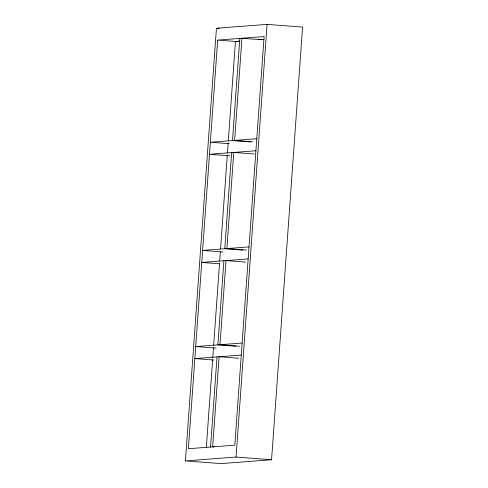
<?xml version="1.0" encoding="UTF-8"?>
<svg xmlns="http://www.w3.org/2000/svg" width="488" height="488" viewBox="0 0 488 488"><rect width="100%" height="100%" fill="white"/><g stroke="black" fill="none" stroke-linecap="round" stroke-linejoin="round"><path stroke-width="0.73" d="M185.422 460.892L216.434 28.249L267.07 24.4L302.578 27.108L271.566 459.751L220.93 463.6L185.422 460.892L236.058 457.043L271.566 459.751M217.685 40.101L188.392 448.71L234.807 445.184L264.099 36.576L217.685 40.101L238.394 41.687M206.308 447.789L212.628 359.686M212.786 357.411L213.494 347.535M213.659 345.254L219.539 263.233M219.704 260.952L220.356 251.839M220.576 248.801L227.268 155.385M227.432 153.104L228.14 143.234M228.305 140.953L235.436 41.462L239.931 41.12M210.548 447.026L217.007 356.893M223.9 260.751L217.868 344.876L236.003 346.26M239.834 38.424L232.514 140.575L250.643 141.959M236.058 457.043L267.07 24.4M258.646 39.699L263.886 39.296M256.779 138.732L210.359 142.258L229.25 143.698M255.913 150.749L209.498 154.275L229.897 155.831M249.026 246.891L202.605 250.417L223.004 251.973M248.16 258.908L201.745 262.434L219.881 263.819M242.133 343.034L195.719 346.559L216.111 348.115M241.273 355.05L194.852 358.576L213.744 360.022M216.434 28.249L219.46 28.475M261.586 39.76L241.944 38.259L234.624 140.416L252.754 141.794M254.163 153.988L233.764 152.433L226.871 248.575L246.513 250.076M233.166 152.707L231.654 152.591L224.761 248.734L242.89 250.118M245.653 262.093L226.011 260.592L219.978 344.717L239.62 346.218M238.76 358.235L219.118 356.734L212.658 446.868L214.171 446.984"/></g></svg>
